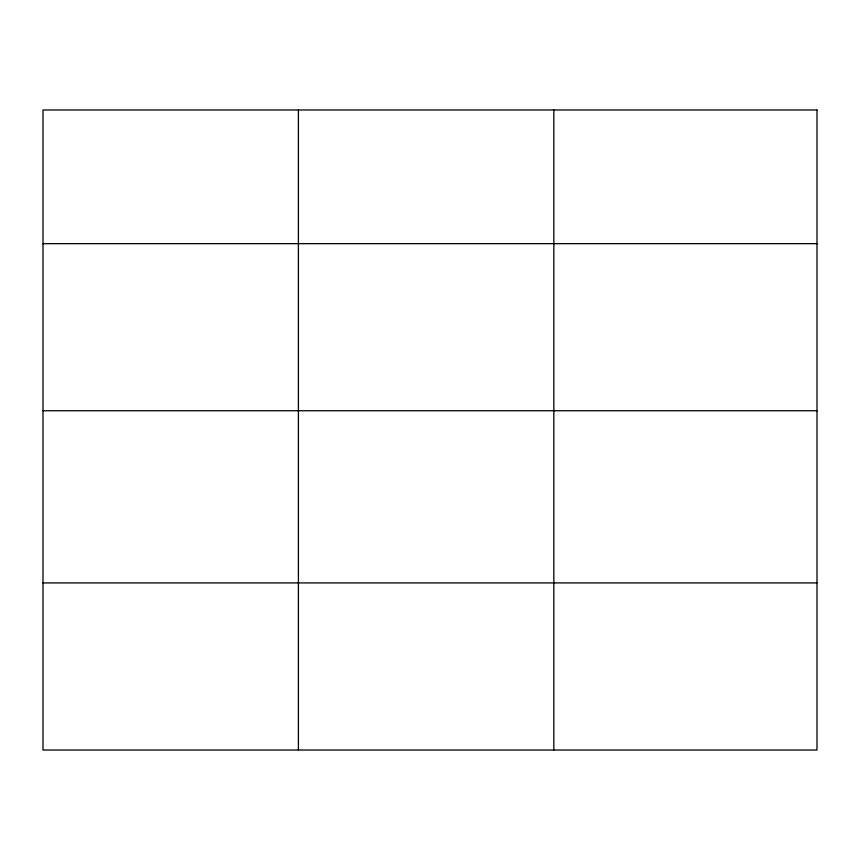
<?xml version="1.0" encoding="UTF-8"?>
<svg xmlns="http://www.w3.org/2000/svg" width="860" height="860" viewBox="0 0 860 860"><rect width="100%" height="100%" fill="white"/><g stroke="black" fill="none" stroke-linecap="round" stroke-linejoin="round"><path stroke-width="1.29" d="M43 243.659L817 243.659M43 410.757L817 410.757M43 582.919L817 582.919M553.84 109.983L553.84 750.017M298.42 109.983L298.42 750.017M817 109.983L43 109.983L43 750.017L817 750.017L817 109.983"/></g></svg>
